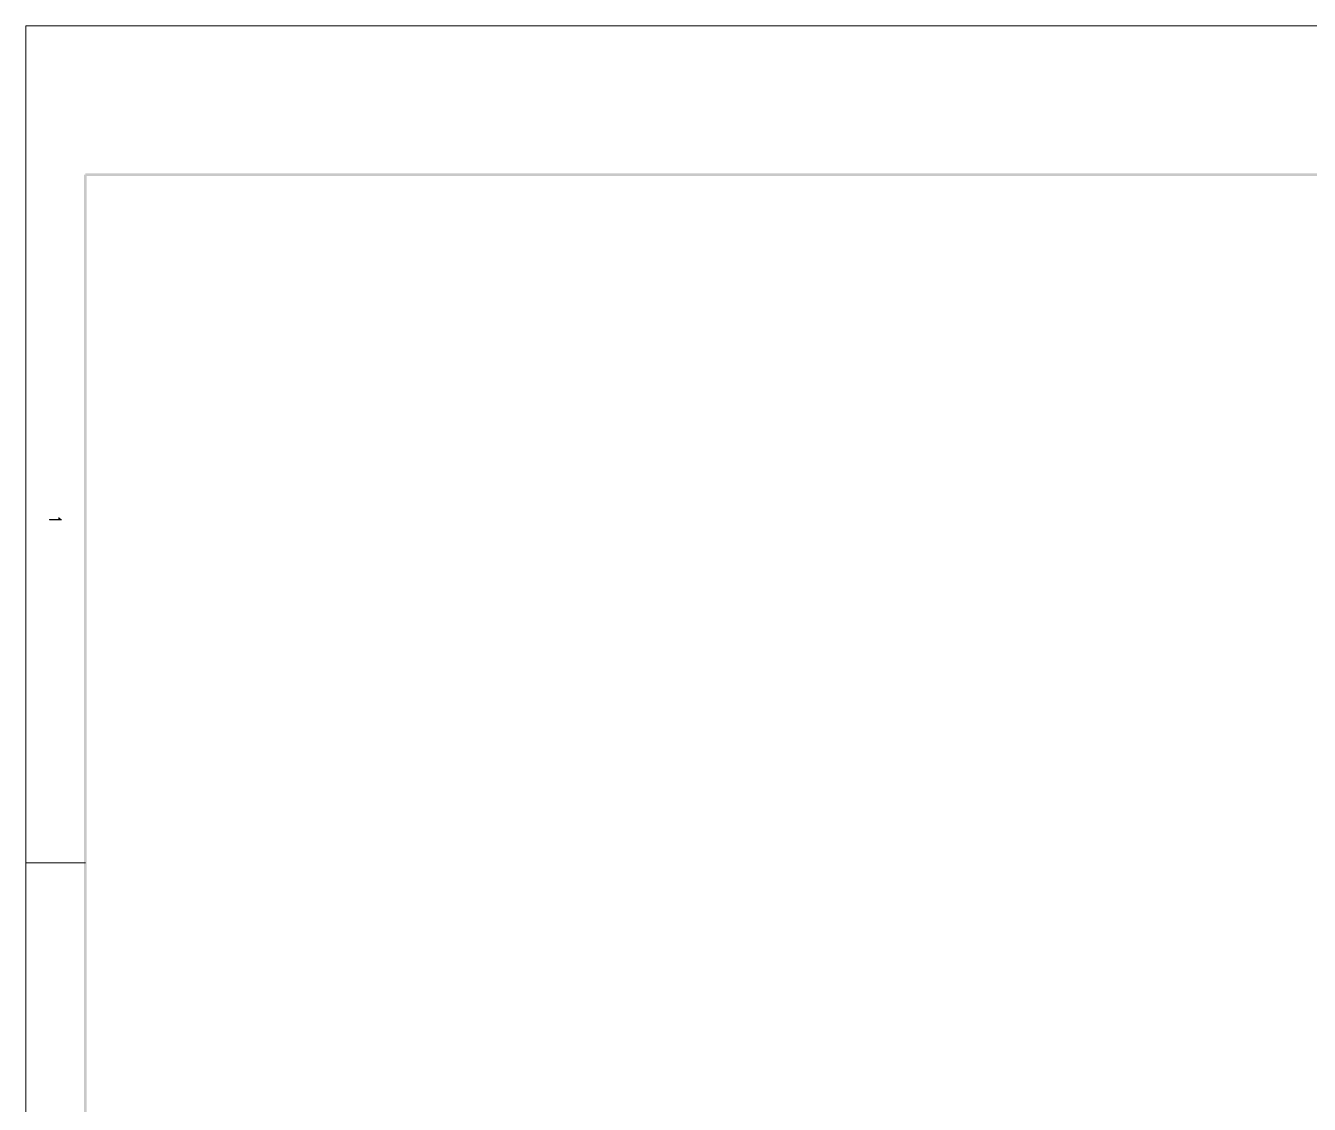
# Model space of a CAD drawing. Header units: millimetres. Extents: x 0 to 588, y 0 to 874.
# Drawn here: x 0 to 150.4, y 704.4 to 830.8 of the extents above; entities that cross this region are included whole.
import ezdxf

# ---------------------------------------------------------------- set-up
doc = ezdxf.new("R2010")
doc.units = ezdxf.units.MM
doc.layers.get('0').update_dxf_attribs({"lineweight": 18})

msp = doc.modelspace()

# ---------------------------------------------------------------- hatches: boundary and pattern name
for points in [[(580.62, 813.16), (580.62, 813.5), (6.99, 813.16)], [(580.62, 813.5), (6.99, 813.16), (6.99, 813.5)], [(7.15, 813.33), (6.82, 813.33), (7.15, 6.99)], [(6.82, 813.33), (7.15, 6.99), (6.82, 6.99)]]:
    msp.add_hatch(color=0).paths.add_polyline_path(points, flags=0)

# ---------------------------------------------------------------- linework, layer by layer
at = {"color": 0, "lineweight": 0}
for points in [[(0, 830.79), (0, 0)], [(587.61, 830.79), (0, 830.79)], [(3.92, 773.13), (3.98, 773.05), (4.19, 772.9), (2.79, 772.9)], [(3.92, 773.13), (3.85, 773.13), (3.92, 773.05), (4.04, 772.94), (2.79, 772.94), (2.79, 772.9)], [(6.99, 732.71), (0, 732.71)]]:
    msp.add_lwpolyline(points, dxfattribs=at)

doc.saveas('drawing.dxf')
